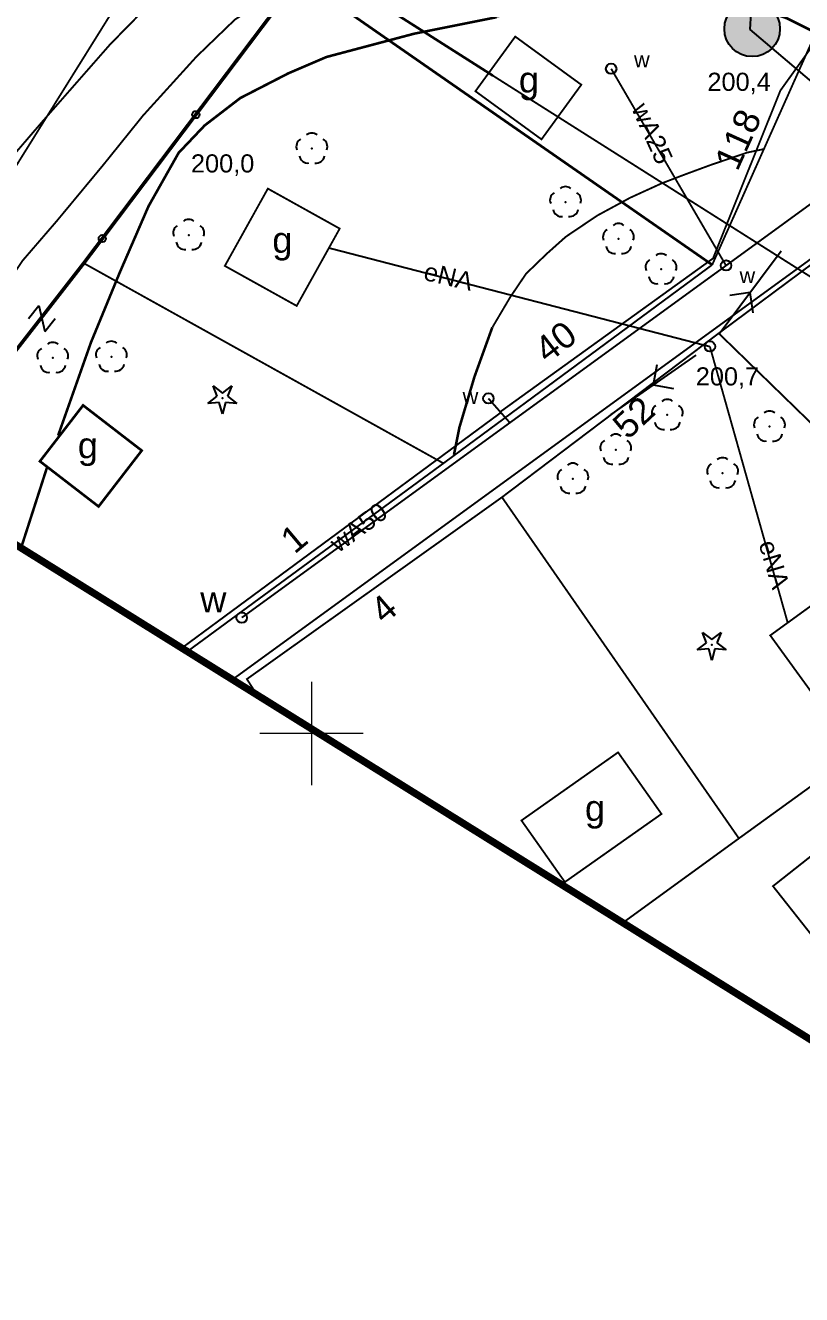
# Model space of a CAD drawing. Extents: x 7572697 to 7573818, y 5546684 to 5547005.
# Drawn here: x 7573186.2 to 7573223.7, y 5546722.9 to 5546784.2 of the extents above; entities that cross this region are included whole.
import ezdxf
from ezdxf.enums import TextEntityAlignment as Align

# ---------------------------------------------------------------- set-up
doc = ezdxf.new("R2010")
doc.units = 0
doc.header["$MEASUREMENT"] = 0
for name, pattern in [('15', [3, 2, -0.45, 0.1, -0.45]), ('2', [1, 0.5, -0.5]), ('901', [0])]:
    doc.linetypes.add(name, pattern=pattern)
doc.styles.add('STYL_ARIAL', font='Arial', dxfattribs={"oblique": 0.1})

# ---------------------------------------------------------------- blocks, each defined once
blk = doc.blocks.new('921')
at = {"color": 0}
for p, q in [((-0.7, -0.25), (-0.25, 0.1)), ((-0.25, 0.1), (-0.45, 0.6)), ((-0.45, 0.6), (0, 0.25)), ((0, 0.25), (0.45, 0.6)), ((0.45, 0.6), (0.25, 0.1)), ((0.25, 0.1), (0.7, -0.25)), ((-0.15, -0.2), (-0.7, -0.25)), ((0, -0.75), (-0.15, -0.2)), ((0.15, -0.2), (0, -0.75)), ((0.7, -0.25), (0.15, -0.2))]:
    blk.add_line(p, q, dxfattribs=at)
blk.add_point((0, 0), dxfattribs=at)
blk = doc.blocks.new('922')
at = {"color": 0}
for centre, radius, start, end in [((0, 0.35), 0.4, 50.114, 129.886), ((-0.35, 0.1), 0.4, 119.84816, 203.51949), ((0.35, 0.1), 0.4, 336.88451, 60.15184), ((-0.2, -0.3), 0.4, 187.477, 278.47884), ((0.2, -0.275), 0.425, 262.64593, 349.62892)]:
    blk.add_arc(centre, radius, start, end, dxfattribs=at)
blk.add_point((0, 0), dxfattribs=at)
blk = doc.blocks.new('516')
at = {"color": 0}
for p, q in [((3.25, 0), (2.55, 0.7)), ((0.75, 0), (5.75, 0)), ((2.55, -0.7), (3.25, 0))]:
    blk.add_line(p, q, dxfattribs=at)
blk = doc.blocks.new('510')
at = {"color": 0}
blk.add_circle((0, 0), 0.25, dxfattribs=at)
blk.add_circle((0, 0), 0.25, dxfattribs=at)
blk = doc.blocks.new('202')
at = {"color": 0}
blk.add_circle((0, 0), 0.25, dxfattribs=at)
blk.add_circle((0, 0), 0.25, dxfattribs=at)
blk = doc.blocks.new('991')
at = {"color": 0}
for p, q in [((-0.4, 0.5), (0.4, 0.5)), ((0.4, 0.5), (-0.4, -0.5)), ((-0.4, -0.5), (0.4, -0.5))]:
    blk.add_line(p, q, dxfattribs=at)

msp = doc.modelspace()

# ---------------------------------------------------------------- hatches: boundary and pattern name
at = {"linetype": 'ByBlock'}
h = msp.add_hatch(color=1, dxfattribs=at)
edge = h.paths.add_edge_path()
edge.add_arc((7573221.2789, 5546784.0269), 1.3408, 0, 360)

# ---------------------------------------------------------------- linework, layer by layer
at = {"linetype": '15', "ltscale": 5}
msp.add_lwpolyline([(7573108.622, 5546899.293), (7573226.703, 5546880.3512), (7573221.1744, 5546784.0016), (7573305.1608, 5546712.2674)], dxfattribs=at)
at = {"color": 6, "const_width": 0.35}
for points in [[(7573092.2503, 5546815.8488), (7573096, 5546815), (7573301.5, 5546687), (7573365.78, 5546718), (7573278, 5546774)], [(7573301.5, 5546687), (7573096, 5546815)]]:
    msp.add_lwpolyline(points, dxfattribs=at)
at = {"color": 0, "linetype": '2', "const_width": 0.09}
for points in [[(7573209.0703, 5546765.499), (7573219.3891, 5546772.9404), (7573221.7372, 5546778.7943), (7573222.6434, 5546781.0499), (7573228.9273, 5546789.8142), (7573236.792, 5546801.0392), (7573250.2792, 5546814.3147)], [(7573222.422, 5546781.5421), (7573222.421, 5546781.5435), (7573222.4201, 5546781.545), (7573222.4192, 5546781.5465), (7573222.4183, 5546781.548), (7573222.4175, 5546781.5496), (7573222.4168, 5546781.5511), (7573222.4161, 5546781.5528), (7573222.4154, 5546781.5544), (7573222.4149, 5546781.556), (7573222.4144, 5546781.5577), (7573222.4139, 5546781.5594), (7573222.4135, 5546781.5611), (7573222.4132, 5546781.5628), (7573222.4129, 5546781.5645), (7573222.4127, 5546781.5662), (7573222.4125, 5546781.568), (7573222.4124, 5546781.5697), (7573222.4124, 5546781.5715), (7573222.4124, 5546781.5732), (7573222.4125, 5546781.575), (7573222.4126, 5546781.5767), (7573222.4128, 5546781.5784), (7573222.4131, 5546781.5802), (7573222.4134, 5546781.5819), (7573222.4138, 5546781.5836), (7573222.4142, 5546781.5853), (7573222.4148, 5546781.5869), (7573222.4153, 5546781.5886), (7573222.4159, 5546781.5902), (7573222.4166, 5546781.5918), (7573222.4173, 5546781.5934), (7573222.4181, 5546781.595), (7573222.419, 5546781.5965), (7573222.4199, 5546781.598), (7573222.4208, 5546781.5995), (7573222.4218, 5546781.6009), (7573222.4228, 5546781.6023), (7573222.4239, 5546781.6037), (7573222.4251, 5546781.605), (7573222.4263, 5546781.6063), (7573222.4275, 5546781.6075), (7573222.4288, 5546781.6087), (7573222.4301, 5546781.6098), (7573222.4314, 5546781.6109), (7573222.4328, 5546781.612), (7573222.4342, 5546781.613), (7573222.4357, 5546781.614), (7573222.4372, 5546781.6149), (7573222.4387, 5546781.6157), (7573222.4403, 5546781.6165), (7573222.4419, 5546781.6173), (7573222.4435, 5546781.6179), (7573222.4451, 5546781.6186), (7573222.4467, 5546781.6192), (7573222.4484, 5546781.6197), (7573222.4501, 5546781.6201), (7573222.4518, 5546781.6205), (7573222.4535, 5546781.6209), (7573222.4552, 5546781.6211), (7573222.4569, 5546781.6214), (7573222.4587, 5546781.6215), (7573222.4604, 5546781.6216), (7573222.4622, 5546781.6217), (7573222.4639, 5546781.6216), (7573222.4657, 5546781.6216), (7573222.4674, 5546781.6214), (7573222.4691, 5546781.6212), (7573222.4709, 5546781.6209), (7573222.4726, 5546781.6206), (7573222.4743, 5546781.6202), (7573222.476, 5546781.6198), (7573222.4776, 5546781.6193), (7573222.4793, 5546781.6187), (7573222.4809, 5546781.6181), (7573222.4825, 5546781.6174), (7573222.4841, 5546781.6167), (7573222.4857, 5546781.6159), (7573222.4872, 5546781.6151), (7573222.4887, 5546781.6142), (7573222.4902, 5546781.6132), (7573222.4916, 5546781.6122), (7573222.493, 5546781.6112), (7573222.4944, 5546781.6101), (7573222.4957, 5546781.6089), (7573222.497, 5546781.6078), (7573222.4982, 5546781.6065), (7573222.4994, 5546781.6053), (7573222.5005, 5546781.6039), (7573222.5016, 5546781.6026), (7573222.5027, 5546781.6012), (7573222.5037, 5546781.5998), (7573222.5047, 5546781.5983), (7573222.5056, 5546781.5968), (7573222.5064, 5546781.5953), (7573222.5072, 5546781.5938), (7573222.508, 5546781.5922), (7573222.5087, 5546781.5906), (7573222.5093, 5546781.5889), (7573222.5099, 5546781.5873), (7573222.5104, 5546781.5856), (7573222.5108, 5546781.5839), (7573222.5112, 5546781.5822), (7573222.5116, 5546781.5805), (7573222.5119, 5546781.5788), (7573222.5121, 5546781.5771), (7573222.5122, 5546781.5753), (7573222.5123, 5546781.5736), (7573222.5124, 5546781.5719), (7573222.5123, 5546781.5701), (7573222.5123, 5546781.5684), (7573222.5121, 5546781.5666), (7573222.5119, 5546781.5649), (7573222.5116, 5546781.5632), (7573222.5113, 5546781.5615), (7573222.5109, 5546781.5598), (7573222.5105, 5546781.5581), (7573222.51, 5546781.5564), (7573222.5094, 5546781.5547), (7573222.5088, 5546781.5531), (7573222.5081, 5546781.5515), (7573222.5074, 5546781.5499), (7573222.5066, 5546781.5484), (7573222.5058, 5546781.5468), (7573222.5049, 5546781.5453), (7573222.5039, 5546781.5439), (7573222.5029, 5546781.5424), (7573222.5019, 5546781.541), (7573222.5008, 5546781.5397), (7573222.4997, 5546781.5383), (7573222.4985, 5546781.5371), (7573222.4972, 5546781.5358), (7573222.496, 5546781.5346), (7573222.4947, 5546781.5335), (7573222.4933, 5546781.5324), (7573222.4919, 5546781.5313), (7573222.4905, 5546781.5303), (7573222.489, 5546781.5294), (7573222.4875, 5546781.5285), (7573222.486, 5546781.5276), (7573222.4845, 5546781.5268), (7573222.4829, 5546781.5261), (7573222.4813, 5546781.5254), (7573222.4796, 5546781.5247), (7573222.478, 5546781.5242), (7573222.4763, 5546781.5237), (7573222.4746, 5546781.5232), (7573222.4729, 5546781.5228), (7573222.4712, 5546781.5225), (7573222.4695, 5546781.5222), (7573222.4678, 5546781.522), (7573222.466, 5546781.5218), (7573222.4643, 5546781.5217), (7573222.4626, 5546781.5217), (7573222.4608, 5546781.5217), (7573222.4591, 5546781.5218), (7573222.4573, 5546781.5219), (7573222.4556, 5546781.5221), (7573222.4539, 5546781.5224), (7573222.4522, 5546781.5227), (7573222.4505, 5546781.5231), (7573222.4488, 5546781.5235), (7573222.4471, 5546781.524), (7573222.4454, 5546781.5246), (7573222.4438, 5546781.5252), (7573222.4422, 5546781.5259), (7573222.4406, 5546781.5266), (7573222.4391, 5546781.5274), (7573222.4375, 5546781.5283), (7573222.436, 5546781.5292), (7573222.4346, 5546781.5301), (7573222.4331, 5546781.5311), (7573222.4317, 5546781.5321), (7573222.4304, 5546781.5332), (7573222.4291, 5546781.5344), (7573222.4278, 5546781.5356), (7573222.4265, 5546781.5368), (7573222.4253, 5546781.5381), (7573222.4242, 5546781.5394), (7573222.422, 5546781.5421)], [(7573196.1627, 5546752.5866), (7573226.9734, 5546774.9968)], [(7573219.3793, 5546768.3791), (7573219.3783, 5546768.3805), (7573219.3774, 5546768.382), (7573219.3764, 5546768.3835), (7573219.3756, 5546768.385), (7573219.3748, 5546768.3865), (7573219.3741, 5546768.3881), (7573219.3734, 5546768.3897), (7573219.3727, 5546768.3913), (7573219.3722, 5546768.393), (7573219.3716, 5546768.3947), (7573219.3712, 5546768.3963), (7573219.3708, 5546768.398), (7573219.3704, 5546768.3998), (7573219.3702, 5546768.4015), (7573219.3699, 5546768.4032), (7573219.3698, 5546768.4049), (7573219.3697, 5546768.4067), (7573219.3697, 5546768.4084), (7573219.3697, 5546768.4102), (7573219.3698, 5546768.4119), (7573219.3699, 5546768.4137), (7573219.3701, 5546768.4154), (7573219.3704, 5546768.4171), (7573219.3707, 5546768.4188), (7573219.3711, 5546768.4205), (7573219.3715, 5546768.4222), (7573219.372, 5546768.4239), (7573219.3726, 5546768.4255), (7573219.3732, 5546768.4272), (7573219.3739, 5546768.4288), (7573219.3746, 5546768.4304), (7573219.3754, 5546768.4319), (7573219.3763, 5546768.4335), (7573219.3772, 5546768.435), (7573219.3781, 5546768.4364), (7573219.3791, 5546768.4379), (7573219.3801, 5546768.4393), (7573219.3812, 5546768.4406), (7573219.3824, 5546768.4419), (7573219.3836, 5546768.4432), (7573219.3848, 5546768.4445), (7573219.3861, 5546768.4457), (7573219.3874, 5546768.4468), (7573219.3887, 5546768.4479), (7573219.3901, 5546768.449), (7573219.3915, 5546768.45), (7573219.393, 5546768.4509), (7573219.3945, 5546768.4518), (7573219.396, 5546768.4527), (7573219.3976, 5546768.4535), (7573219.3991, 5546768.4542), (7573219.4007, 5546768.4549), (7573219.4024, 5546768.4555), (7573219.404, 5546768.4561), (7573219.4057, 5546768.4566), (7573219.4074, 5546768.4571), (7573219.4091, 5546768.4575), (7573219.4108, 5546768.4578), (7573219.4125, 5546768.4581), (7573219.4142, 5546768.4583), (7573219.416, 5546768.4585), (7573219.4177, 5546768.4586), (7573219.4195, 5546768.4586), (7573219.4212, 5546768.4586), (7573219.423, 5546768.4585), (7573219.4247, 5546768.4584), (7573219.4264, 5546768.4582), (7573219.4281, 5546768.4579), (7573219.4299, 5546768.4576), (7573219.4316, 5546768.4572), (7573219.4333, 5546768.4567), (7573219.4349, 5546768.4562), (7573219.4366, 5546768.4557), (7573219.4382, 5546768.4551), (7573219.4398, 5546768.4544), (7573219.4414, 5546768.4537), (7573219.443, 5546768.4529), (7573219.4445, 5546768.452), (7573219.446, 5546768.4511), (7573219.4475, 5546768.4502), (7573219.4489, 5546768.4492), (7573219.4503, 5546768.4481), (7573219.4516, 5546768.4471), (7573219.453, 5546768.4459), (7573219.4542, 5546768.4447), (7573219.4555, 5546768.4435), (7573219.4567, 5546768.4422), (7573219.4578, 5546768.4409), (7573219.4589, 5546768.4396), (7573219.46, 5546768.4382), (7573219.461, 5546768.4367), (7573219.462, 5546768.4353), (7573219.4629, 5546768.4338), (7573219.4637, 5546768.4323), (7573219.4645, 5546768.4307), (7573219.4653, 5546768.4291), (7573219.4659, 5546768.4275), (7573219.4666, 5546768.4259), (7573219.4671, 5546768.4243), (7573219.4677, 5546768.4226), (7573219.4681, 5546768.4209), (7573219.4685, 5546768.4192), (7573219.4689, 5546768.4175), (7573219.4691, 5546768.4158), (7573219.4694, 5546768.414), (7573219.4695, 5546768.4123), (7573219.4696, 5546768.4106), (7573219.4697, 5546768.4088), (7573219.4696, 5546768.4071), (7573219.4695, 5546768.4053), (7573219.4694, 5546768.4036), (7573219.4692, 5546768.4019), (7573219.4689, 5546768.4001), (7573219.4686, 5546768.3984), (7573219.4682, 5546768.3967), (7573219.4678, 5546768.395), (7573219.4673, 5546768.3934), (7573219.4667, 5546768.3917), (7573219.4661, 5546768.3901), (7573219.4654, 5546768.3885), (7573219.4647, 5546768.3869), (7573219.4639, 5546768.3853), (7573219.4631, 5546768.3838), (7573219.4622, 5546768.3823), (7573219.4612, 5546768.3808), (7573219.4602, 5546768.3794), (7573219.4592, 5546768.378), (7573219.4581, 5546768.3766), (7573219.4569, 5546768.3753), (7573219.4558, 5546768.374), (7573219.4545, 5546768.3728), (7573219.4533, 5546768.3716), (7573219.4519, 5546768.3705), (7573219.4506, 5546768.3693), (7573219.4492, 5546768.3683), (7573219.4478, 5546768.3673), (7573219.4463, 5546768.3663), (7573219.4448, 5546768.3654), (7573219.4433, 5546768.3646), (7573219.4417, 5546768.3638), (7573219.4402, 5546768.363), (7573219.4386, 5546768.3623), (7573219.4369, 5546768.3617), (7573219.4353, 5546768.3611), (7573219.4336, 5546768.3606), (7573219.4319, 5546768.3602), (7573219.4302, 5546768.3598), (7573219.4285, 5546768.3594), (7573219.4268, 5546768.3591), (7573219.4251, 5546768.3589), (7573219.4233, 5546768.3588), (7573219.4216, 5546768.3587), (7573219.4198, 5546768.3586), (7573219.4181, 5546768.3587), (7573219.4164, 5546768.3587), (7573219.4146, 5546768.3589), (7573219.4129, 5546768.3591), (7573219.4112, 5546768.3594), (7573219.4094, 5546768.3597), (7573219.4077, 5546768.3601), (7573219.4061, 5546768.3605), (7573219.4044, 5546768.361), (7573219.4027, 5546768.3616), (7573219.4011, 5546768.3622), (7573219.3995, 5546768.3629), (7573219.3979, 5546768.3636), (7573219.3964, 5546768.3644), (7573219.3948, 5546768.3652), (7573219.3933, 5546768.3661), (7573219.3919, 5546768.3671), (7573219.3904, 5546768.3681), (7573219.389, 5546768.3691), (7573219.3877, 5546768.3702), (7573219.3863, 5546768.3713), (7573219.3851, 5546768.3725), (7573219.3838, 5546768.3738), (7573219.3826, 5546768.375), (7573219.3815, 5546768.3763), (7573219.3793, 5546768.3791)], [(7573209.1273, 5546765.485), (7573193.7153, 5546754.1079)]]:
    msp.add_lwpolyline(points, dxfattribs=at)
at = {"color": 0}
for points, const_width in [([(7573209.087, 5546809.6571), (7573201.1105, 5546802.1959), (7573192.7227, 5546788.6183), (7573177.5164, 5546764.2258)], 0.09), ([(7573209.838, 5546783.653), (7573213.028, 5546781.328), (7573211.1056, 5546778.6904), (7573207.9156, 5546781.0154), (7573209.838, 5546783.653)], 0.09), ([(7573193.1922, 5546777.6626), (7573193.1912, 5546777.664), (7573193.1902, 5546777.6655), (7573193.1893, 5546777.667), (7573193.1885, 5546777.6685), (7573193.1877, 5546777.6701), (7573193.1869, 5546777.6717), (7573193.1862, 5546777.6733), (7573193.1856, 5546777.6749), (7573193.185, 5546777.6765), (7573193.1845, 5546777.6782), (7573193.184, 5546777.6799), (7573193.1836, 5546777.6816), (7573193.1833, 5546777.6833), (7573193.183, 5546777.685), (7573193.1828, 5546777.6867), (7573193.1827, 5546777.6885), (7573193.1826, 5546777.6902), (7573193.1825, 5546777.692), (7573193.1825, 5546777.6937), (7573193.1826, 5546777.6955), (7573193.1828, 5546777.6972), (7573193.183, 5546777.6989), (7573193.1832, 5546777.7007), (7573193.1836, 5546777.7024), (7573193.184, 5546777.7041), (7573193.1844, 5546777.7058), (7573193.1849, 5546777.7074), (7573193.1855, 5546777.7091), (7573193.1861, 5546777.7107), (7573193.1868, 5546777.7123), (7573193.1875, 5546777.7139), (7573193.1883, 5546777.7155), (7573193.1891, 5546777.717), (7573193.19, 5546777.7185), (7573193.191, 5546777.72), (7573193.192, 5546777.7214), (7573193.193, 5546777.7228), (7573193.1941, 5546777.7242), (7573193.1952, 5546777.7255), (7573193.1964, 5546777.7268), (7573193.1976, 5546777.728), (7573193.1989, 5546777.7292), (7573193.2002, 5546777.7303), (7573193.2016, 5546777.7314), (7573193.203, 5546777.7325), (7573193.2044, 5546777.7335), (7573193.2059, 5546777.7345), (7573193.2073, 5546777.7354), (7573193.2089, 5546777.7362), (7573193.2104, 5546777.737), (7573193.212, 5546777.7378), (7573193.2136, 5546777.7385), (7573193.2152, 5546777.7391), (7573193.2169, 5546777.7397), (7573193.2185, 5546777.7402), (7573193.2202, 5546777.7406), (7573193.2219, 5546777.741), (7573193.2236, 5546777.7414), (7573193.2254, 5546777.7417), (7573193.2271, 5546777.7419), (7573193.2288, 5546777.742), (7573193.2306, 5546777.7421), (7573193.2323, 5546777.7422), (7573193.2341, 5546777.7421), (7573193.2358, 5546777.7421), (7573193.2376, 5546777.7419), (7573193.2393, 5546777.7417), (7573193.241, 5546777.7414), (7573193.2427, 5546777.7411), (7573193.2444, 5546777.7407), (7573193.2461, 5546777.7403), (7573193.2478, 5546777.7398), (7573193.2494, 5546777.7392), (7573193.2511, 5546777.7386), (7573193.2527, 5546777.7379), (7573193.2543, 5546777.7372), (7573193.2558, 5546777.7364), (7573193.2573, 5546777.7356), (7573193.2588, 5546777.7347), (7573193.2603, 5546777.7337), (7573193.2617, 5546777.7327), (7573193.2631, 5546777.7317), (7573193.2645, 5546777.7306), (7573193.2658, 5546777.7295), (7573193.2671, 5546777.7283), (7573193.2683, 5546777.727), (7573193.2695, 5546777.7258), (7573193.2707, 5546777.7245), (7573193.2718, 5546777.7231), (7573193.2729, 5546777.7217), (7573193.2739, 5546777.7203), (7573193.2748, 5546777.7188), (7573193.2757, 5546777.7173), (7573193.2766, 5546777.7158), (7573193.2774, 5546777.7143), (7573193.2781, 5546777.7127), (7573193.2788, 5546777.7111), (7573193.2794, 5546777.7094), (7573193.28, 5546777.7078), (7573193.2805, 5546777.7061), (7573193.281, 5546777.7044), (7573193.2814, 5546777.7027), (7573193.2817, 5546777.701), (7573193.282, 5546777.6993), (7573193.2822, 5546777.6976), (7573193.2824, 5546777.6958), (7573193.2825, 5546777.6941), (7573193.2825, 5546777.6924), (7573193.2825, 5546777.6906), (7573193.2824, 5546777.6889), (7573193.2823, 5546777.6871), (7573193.2821, 5546777.6854), (7573193.2818, 5546777.6837), (7573193.2815, 5546777.682), (7573193.2811, 5546777.6803), (7573193.2806, 5546777.6786), (7573193.2801, 5546777.6769), (7573193.2796, 5546777.6752), (7573193.2789, 5546777.6736), (7573193.2783, 5546777.672), (7573193.2775, 5546777.6704), (7573193.2768, 5546777.6689), (7573193.2759, 5546777.6673), (7573193.275, 5546777.6658), (7573193.2741, 5546777.6644), (7573193.2731, 5546777.6629), (7573193.272, 5546777.6615), (7573193.2709, 5546777.6602), (7573193.2698, 5546777.6589), (7573193.2686, 5546777.6576), (7573193.2674, 5546777.6563), (7573193.2661, 5546777.6551), (7573193.2648, 5546777.654), (7573193.2634, 5546777.6529), (7573193.2621, 5546777.6518), (7573193.2606, 5546777.6508), (7573193.2592, 5546777.6499), (7573193.2577, 5546777.649), (7573193.2562, 5546777.6481), (7573193.2546, 5546777.6473), (7573193.253, 5546777.6466), (7573193.2514, 5546777.6459), (7573193.2498, 5546777.6452), (7573193.2481, 5546777.6447), (7573193.2465, 5546777.6442), (7573193.2448, 5546777.6437), (7573193.2431, 5546777.6433), (7573193.2414, 5546777.643), (7573193.2397, 5546777.6427), (7573193.2379, 5546777.6425), (7573193.2362, 5546777.6423), (7573193.2345, 5546777.6422), (7573193.2327, 5546777.6422), (7573193.231, 5546777.6422), (7573193.2292, 5546777.6423), (7573193.2275, 5546777.6424), (7573193.2257, 5546777.6426), (7573193.224, 5546777.6429), (7573193.2223, 5546777.6432), (7573193.2206, 5546777.6436), (7573193.2189, 5546777.644), (7573193.2172, 5546777.6446), (7573193.2156, 5546777.6451), (7573193.214, 5546777.6457), (7573193.2124, 5546777.6464), (7573193.2108, 5546777.6471), (7573193.2092, 5546777.6479), (7573193.2077, 5546777.6488), (7573193.2062, 5546777.6497), (7573193.2047, 5546777.6506), (7573193.2033, 5546777.6516), (7573193.2019, 5546777.6526), (7573193.2005, 5546777.6537), (7573193.1992, 5546777.6549), (7573193.1979, 5546777.6561), (7573193.1967, 5546777.6573), (7573193.1955, 5546777.6586), (7573193.1943, 5546777.6599), (7573193.1922, 5546777.6626)], 0.065), ([(7573199.284, 5546770.648), (7573201.361, 5546774.38), (7573197.8915, 5546776.3109), (7573195.8145, 5546772.5789), (7573199.284, 5546770.648)], 0.09), ([(7573219.663, 5546769.324), (7573233.778, 5546755.596)], 0.065), ([(7573189.717, 5546760.959), (7573191.801, 5546763.661), (7573188.9686, 5546765.8455), (7573186.8846, 5546763.1435), (7573189.717, 5546760.959)], 0.125), ([(7573224.3716, 5546751.708), (7573228.368, 5546754.608), (7573226.1642, 5546757.6449), (7573222.1523, 5546754.7336), (7573224.3389, 5546751.7203)], 0.09), ([(7573212.235, 5546742.822), (7573216.9, 5546746.111), (7573214.8035, 5546749.0847), (7573210.1385, 5546745.7957), (7573212.235, 5546742.822)], 0.09), ([(7573222.284, 5546742.624), (7573225.727, 5546745.343), (7573228.3394, 5546742.0349), (7573224.8964, 5546739.3159), (7573222.284, 5546742.624)], 0.09)]:
    msp.add_lwpolyline(points, dxfattribs=dict(at, const_width=const_width))
at = {"color": 37}
for points, const_width in [([(7573208.8627, 5546793.6234), (7573206.0184, 5546793.8218), (7573204.6294, 5546793.5573), (7573202.4466, 5546792.8958), (7573200.6606, 5546791.9036), (7573198.0148, 5546790.1838), (7573196.4273, 5546788.927), (7573193.4507, 5546786.5193), (7573190.2757, 5546783.2782), (7573186.9684, 5546779.5079), (7573183.7273, 5546775.7376), (7573180.7507, 5546772.1657), (7573178.4356, 5546769.0568), (7573176.8481, 5546766.6094), (7573176.0544, 5546764.9558)], 0.09), ([(7573209.1273, 5546788.5699), (7573205.357, 5546788.0407), (7573201.5867, 5546787.1808), (7573198.4117, 5546785.8579), (7573196.295, 5546784.4689), (7573194.4429, 5546782.6829), (7573191.8632, 5546779.8386), (7573189.945, 5546777.4574), (7573187.696, 5546774.7454), (7573186.0424, 5546772.8272), (7573183.5289, 5546769.0569), (7573182.0075, 5546766.3449), (7573181.0153, 5546763.8975), (7573180.4862, 5546762.3365)], 0.09), ([(7573224.35, 5546783.8413), (7573222.9609, 5546784.5358), (7573221.638, 5546784.9989), (7573219.8521, 5546785.2965), (7573218.3638, 5546785.4949), (7573216.5779, 5546785.4949), (7573214.7919, 5546785.3627), (7573213.1713, 5546785.1973), (7573211.7161, 5546785.065), (7573210.1948, 5546784.8335), (7573208.7396, 5546784.602)], 0.125), ([(7573208.9289, 5546784.5879), (7573204.9601, 5546783.7942), (7573200.7268, 5546782.6697), (7573198.8747, 5546781.8759), (7573196.5596, 5546780.6853), (7573194.8398, 5546779.3624), (7573193.5831, 5546778.0395), (7573192.1279, 5546775.4598), (7573190.7388, 5546772.2583), (7573189.3497, 5546768.8849), (7573187.7622, 5546764.387)], 0.125), ([(7573208.7396, 5546769.6199), (7573209.5995, 5546771.0751), (7573210.3602, 5546772.1996), (7573211.3524, 5546773.1587), (7573212.2784, 5546773.9855), (7573213.7998, 5546775.0108), (7573215.3873, 5546775.8707), (7573216.9086, 5546776.5652), (7573218.0331, 5546776.9952), (7573219.2899, 5546777.4582), (7573221.0427, 5546778.0535), (7573221.8365, 5546778.2189)], 0.09), ([(7573208.7305, 5546769.6125), (7573207.8706, 5546767.2312), (7573207.143, 5546764.7839), (7573206.8784, 5546763.4609)], 0.125), ([(7573187.2331, 5546762.8656), (7573185.9763, 5546758.963)], 0.125)]:
    msp.add_lwpolyline(points, dxfattribs=dict(at, const_width=const_width))
at = {"color": 3}
for points, const_width in [([(7573230.941, 5546793.895), (7573226.255, 5546788.095), (7573219.349, 5546772.631)], 0.09), ([(7573219.349, 5546772.631), (7573199.4373, 5546786.4584)], 0.125), ([(7573227.37, 5546775.057), (7573240.751, 5546762.636), (7573233.778, 5546755.596), (7573219.663, 5546769.324)], 0.09), ([(7573219.663, 5546769.324), (7573227.37, 5546775.057)], 0.09), ([(7573189.001, 5546772.71), (7573206.37, 5546763.045)], 0.09), ([(7573206.37, 5546763.045), (7573219.349, 5546772.631)], 0.09), ([(7573197.3579, 5546751.8764), (7573196.88, 5546752.624), (7573209.197, 5546761.406), (7573219.663, 5546769.324)], 0.09), ([(7573206.37, 5546763.045), (7573194.0734, 5546754.0085)], 0.09), ([(7573209.197, 5546761.406), (7573220.639, 5546744.93)], 0.09), ([(7573233.778, 5546755.596), (7573226.281, 5546749.012), (7573220.639, 5546744.93), (7573214.9527, 5546740.7969)], 0.09)]:
    msp.add_lwpolyline(points, dxfattribs=dict(at, const_width=const_width))
at = {"color": 2}
for points, const_width in [([(7573208.7525, 5546781.7712), (7573200.1052, 5546787.2683)], 0.125), ([(7573312.589, 5546716.5245), (7573280.3758, 5546736.633), (7573247.9508, 5546757.0193), (7573244.1805, 5546759.3344), (7573208.7525, 5546781.7712)], 0.09)]:
    msp.add_lwpolyline(points, dxfattribs=dict(at, const_width=const_width))
at = {"color": 3, "linetype": '901', "const_width": 0.175}
msp.add_lwpolyline([(7573180.6789, 5546762.2437), (7573180.7948, 5546762.1567), (7573189.001, 5546772.71), (7573198.493, 5546785.287)], dxfattribs=at)
at = {"color": 5, "const_width": 0.09}
for points in [[(7573214.47, 5546782.103), (7573220.017, 5546772.595)], [(7573196.634, 5546755.592), (7573220.017, 5546772.595), (7573229.3638, 5546779.4032)], [(7573208.54, 5546766.18), (7573209.5775, 5546765.005)]]:
    msp.add_lwpolyline(points, dxfattribs=at)
at = {"color": 1}
for points, const_width in [([(7573219.236, 5546768.6799), (7573200.8474, 5546773.4424)], 0.09), ([(7573219.2344, 5546768.6931), (7573223.0047, 5546755.3118)], 0.09), ([(7573200, 5546747.5), (7573200, 5546752.5)], 0.065), ([(7573200, 5546747.5), (7573200, 5546752.5)], 0.065), ([(7573200, 5546747.5), (7573200, 5546752.5)], 0.065), ([(7573197.5, 5546750), (7573202.5, 5546750)], 0.065), ([(7573197.5, 5546750), (7573202.5, 5546750)], 0.065), ([(7573197.5, 5546750), (7573202.5, 5546750)], 0.065)]:
    msp.add_lwpolyline(points, dxfattribs=dict(at, const_width=const_width))
at = {"color": 1, "linetype": 'ByBlock'}
msp.add_circle((7573221.2789, 5546784.0269), 1.3408, dxfattribs=at)
at = {"color": 0}
for centre in [(7573194.4146, 5546779.8831), (7573189.8966, 5546773.8967)]:
    msp.add_circle(centre, 0.175, dxfattribs=at)

# ---------------------------------------------------------------- block references
for name, p in [('202', (7573214.47, 5546782.1, 200.36)), ('922', (7573200.015, 5546778.245, 200.74)), ('922', (7573212.266, 5546775.66, 200.46)), ('922', (7573194.068, 5546774.071, 200.54)), ('922', (7573214.822, 5546773.881, 200.56)), ('922', (7573216.878, 5546772.419, 200.79)), ('202', (7573220.02, 5546772.6, 200.68)), ('922', (7573187.502, 5546768.137, 200.13)), ('922', (7573190.336, 5546768.191, 201.58)), ('510', (7573219.24, 5546768.69, 198.46)), ('921', (7573195.698, 5546766.188, 200.55)), ('202', (7573208.54, 5546766.18, 200.7)), ('922', (7573217.179, 5546765.381)), ('922', (7573222.115, 5546764.819, 202.04)), ('922', (7573214.693, 5546763.701)), ('922', (7573212.621, 5546762.301)), ('922', (7573219.85, 5546762.567, 201.48)), ('202', (7573196.63, 5546755.59, 200.65)), ('921', (7573219.33, 5546754.28))]:
    msp.add_blockref(name, p, dxfattribs=at)
for name, p, rotation in [('516', (7573219.24, 5546768.69, 198.46), 53.32497), ('991', (7573186.98, 5546770.04), 51.63496), ('516', (7573219.17, 5546768.69, 198.46), 214.93345)]:
    msp.add_blockref(name, p, dxfattribs=dict(at, rotation=rotation))

# ---------------------------------------------------------------- texts
at = {"color": 0, "style": 'STYL_ARIAL'}
for s, height, p in [('w', 0.75, (7573215.5742, 5546782.9184)), ('g', 1.25, (7573210.0137, 5546782.1984)), ('200,4', 0.875, (7573219.118, 5546781.9086)), ('200,0', 0.875, (7573194.1784, 5546777.9662)), ('g', 1.25, (7573198.1075, 5546774.4594)), ('w', 0.75, (7573220.6694, 5546772.4974)), ('200,7', 0.875, (7573218.5558, 5546767.6808)), ('w', 0.75, (7573207.2962, 5546766.6614)), ('g', 1.25, (7573188.7147, 5546764.5375)), ('w', 1.25, (7573194.6277, 5546757.0977)), ('g', 1.25, (7573213.2045, 5546747.0229))]:
    msp.add_text(s, height=height, dxfattribs=at).set_placement(p, align=Align.TOP_LEFT)
for s, rotation, p in [('wA25', 294.2277, (7573216.2319, 5546780.5493)), ('eNA', 346.7595, (7573205.5598, 5546772.7665)), ('wA50', 36.3844, (7573200.7788, 5546759.4021)), ('eNA', 286.6992, (7573222.4197, 5546759.4227))]:
    msp.add_text(s, height=0.875, rotation=rotation, dxfattribs=at).set_placement(p, align=Align.TOP_LEFT)
at = {"color": 3, "style": 'STYL_ARIAL'}
for s, rotation, p in [('118', 65.6955, (7573219.4266, 5546777.6198)), ('40', 37.6942, (7573210.6281, 5546768.8228)), ('52', 43.0908, (7573214.4208, 5546765.0584)), ('1', 40.0303, (7573198.3746, 5546759.5836)), ('4', 40.6013, (7573202.7029, 5546756.1857))]:
    msp.add_text(s, height=1.25, rotation=rotation, dxfattribs=at).set_placement(p, align=Align.TOP_LEFT)

doc.saveas('drawing.dxf')
